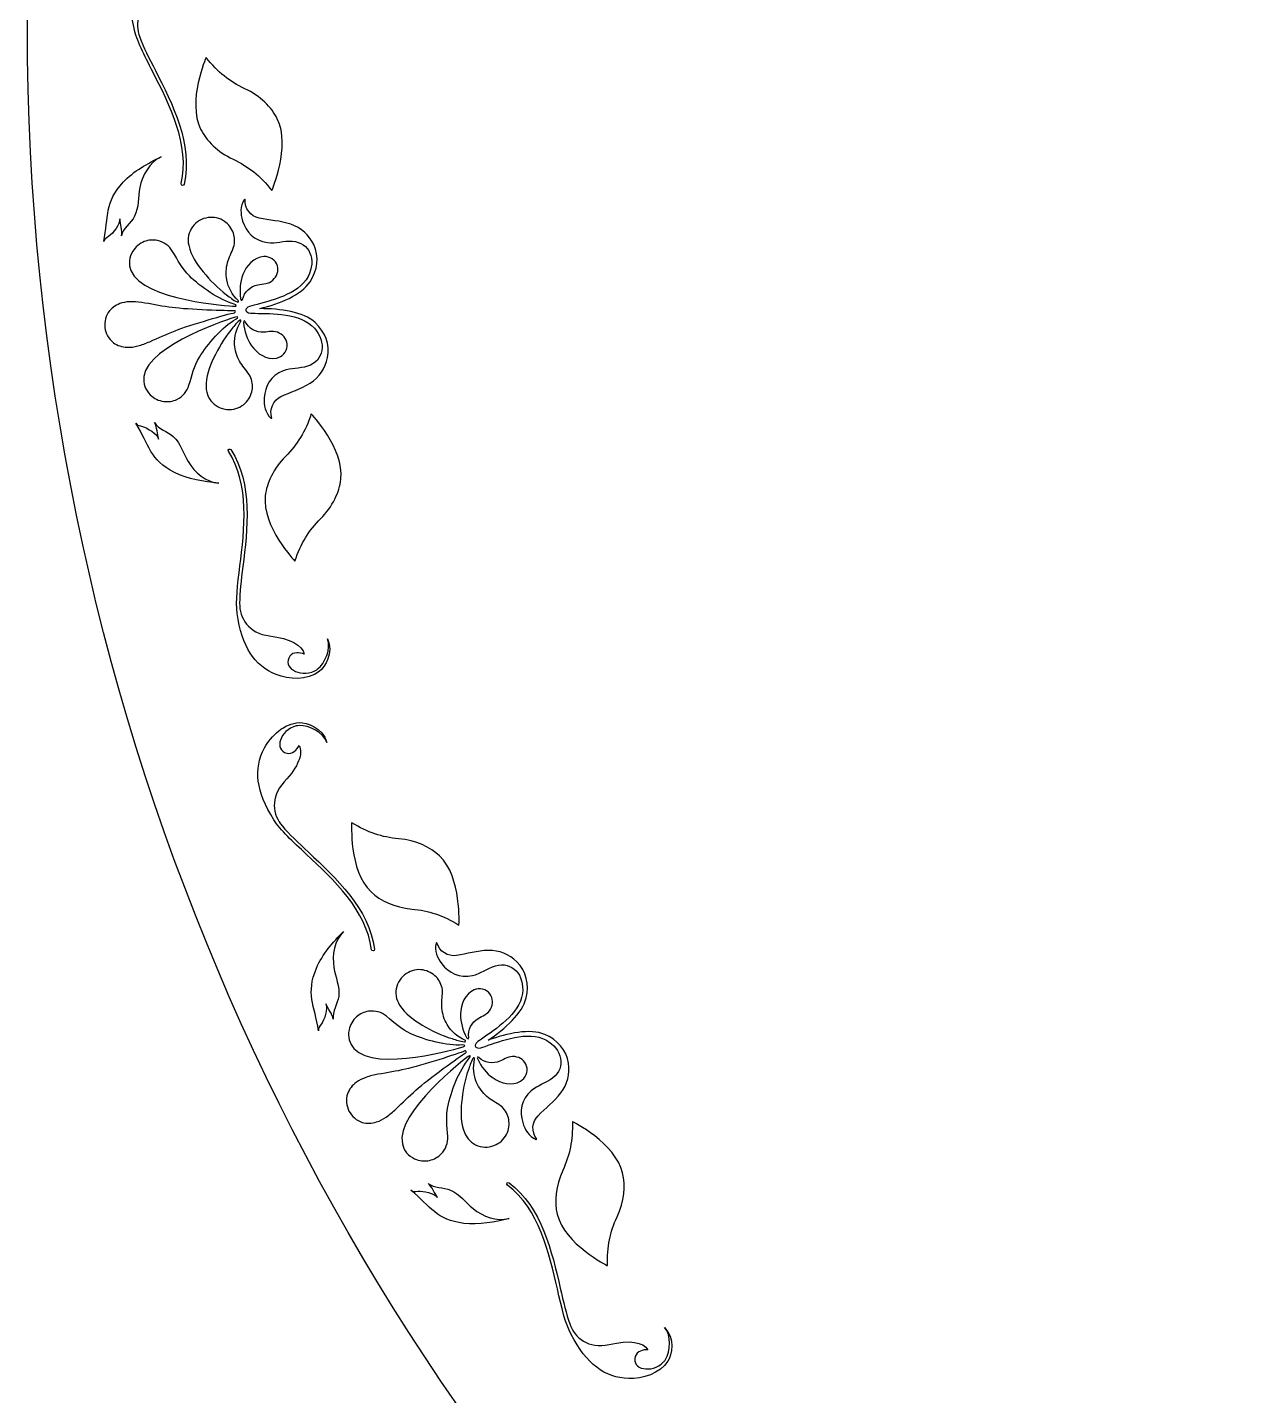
# Model space of a CAD drawing. Header units: centimetres. Extents: x -11.6 to 11.6, y -11.6 to 11.6.
# Drawn here: x -11.58 to -5.8, y -6.54 to 0 of the extents above; entities that cross this region are included whole.
import ezdxf

# ---------------------------------------------------------------- set-up
doc = ezdxf.new("R2010")
doc.units = ezdxf.units.CM
doc.header["$MEASUREMENT"] = 0
doc.layers.add('Camada 1', color=7, linetype='Continuous')

msp = doc.modelspace()

# ---------------------------------------------------------------- linework, layer by layer
at = {"layer": 'Camada 1'}
for points, knots in [([(0.00001, -11.57552), (6.39295, -11.57552), (11.5755, -6.39297), (11.5755, 0), (11.5755, 0), (11.57551, 6.39299), (6.39295, 11.57552), (0.00001, 11.57552), (0.00001, 11.57552), (-6.39298, 11.57552), (-11.57551, 6.39299), (-11.57551, 0), (-11.57551, 0), (-11.57551, -6.39297), (-6.39298, -11.57552), (0.00001, -11.57552)], [0, 0, 0, 0, 0.2, 0.2, 0.2, 0.2, 0.4, 0.4, 0.4, 0.4, 0.6, 0.6, 0.6, 0.6, 1, 1, 1, 1]), ([(-11.06574, -0.00389), (-11.05299, -0.06228), (-11.01745, -0.1319), (-10.97613, -0.21265), (-10.97613, -0.21265), (-10.89646, -0.36846), (-10.79725, -0.56232), (-10.84011, -0.74687), (-10.84011, -0.74687), (-10.84104, -0.75063), (-10.83865, -0.75452), (-10.83482, -0.75536), (-10.83482, -0.75536), (-10.83101, -0.75623), (-10.82717, -0.7539), (-10.82643, -0.74996), (-10.82643, -0.74996), (-10.78232, -0.5606), (-10.88279, -0.36412), (-10.96354, -0.20624), (-10.96354, -0.20624), (-10.99402, -0.14666), (-11.02133, -0.09326), (-11.03828, -0.04635), (-11.03828, -0.04635), (-11.06286, 0.0195), (-11.04794, 0.10393), (-10.95753, 0.14968), (-10.95753, 0.14968), (-10.86672, 0.19556), (-10.82614, 0.24453), (-10.83132, 0.28843), (-10.83132, 0.28843), (-10.84847, 0.27287), (-10.87614, 0.25922), (-10.89903, 0.27417), (-10.89903, 0.27417), (-10.95263, 0.30949), (-10.89337, 0.38847), (-10.81164, 0.38096), (-10.81164, 0.38096), (-10.80693, 0.38003), (-10.80209, 0.3795), (-10.79748, 0.37805), (-10.79748, 0.37805), (-10.75351, 0.36395), (-10.69956, 0.30698), (-10.70212, 0.25737), (-10.70212, 0.25737), (-10.69458, 0.33061), (-10.75938, 0.38069), (-10.79311, 0.39143), (-10.79311, 0.39143), (-10.86098, 0.41313), (-10.94278, 0.37712), (-10.9902, 0.33454), (-10.9902, 0.33454), (-11.07627, 0.25699), (-11.09947, 0.15272), (-11.06574, -0.00389), (-11.06574, -0.00389), (-11.06574, -0.00389), (-11.06574, -0.00389), (-11.06574, -0.00389)], [0, 0, 0, 0, 0.0588235, 0.0588235, 0.0588235, 0.0588235, 0.1176471, 0.1176471, 0.1176471, 0.1176471, 0.1764706, 0.1764706, 0.1764706, 0.1764706, 0.2352941, 0.2352941, 0.2352941, 0.2352941, 0.2941176, 0.2941176, 0.2941176, 0.2941176, 0.3529412, 0.3529412, 0.3529412, 0.3529412, 0.4117647, 0.4117647, 0.4117647, 0.4117647, 0.4705882, 0.4705882, 0.4705882, 0.4705882, 0.5294118, 0.5294118, 0.5294118, 0.5294118, 0.5882353, 0.5882353, 0.5882353, 0.5882353, 0.6470588, 0.6470588, 0.6470588, 0.6470588, 0.7058824, 0.7058824, 0.7058824, 0.7058824, 0.7647059, 0.7647059, 0.7647059, 0.7647059, 0.8235294, 0.8235294, 0.8235294, 0.8235294, 0.8823529, 0.8823529, 0.8823529, 0.8823529, 1, 1, 1, 1]), ([(-10.40679, -0.77936), (-10.46362, -0.70845), (-10.51855, -0.66527), (-10.59216, -0.63053), (-10.59216, -0.63053), (-10.66569, -0.5956), (-10.72019, -0.54134), (-10.74734, -0.48657), (-10.74734, -0.48657), (-10.81298, -0.35409), (-10.7212, -0.14441), (-10.7212, -0.14441), (-10.7212, -0.14441), (-10.66431, -0.21534), (-10.60944, -0.25858), (-10.53586, -0.29332), (-10.53586, -0.29332), (-10.46225, -0.32787), (-10.40783, -0.38243), (-10.38076, -0.43715), (-10.38076, -0.43715), (-10.31511, -0.5697), (-10.40679, -0.77936), (-10.40679, -0.77936)], [0, 0, 0, 0, 0.1428571, 0.1428571, 0.1428571, 0.1428571, 0.2857143, 0.2857143, 0.2857143, 0.2857143, 0.4285714, 0.4285714, 0.4285714, 0.4285714, 0.5714286, 0.5714286, 0.5714286, 0.5714286, 0.7142857, 0.7142857, 0.7142857, 0.7142857, 1, 1, 1, 1]), ([(-10.93577, -0.61886), (-11.00012, -0.65016), (-11.06774, -0.68688), (-11.11698, -0.73993), (-11.11698, -0.73993), (-11.2076, -0.83748), (-11.18643, -0.90289), (-11.21001, -1.02446), (-11.21001, -1.02446), (-11.20713, -1.00956), (-11.1971, -1.00753), (-11.18601, -0.99887), (-11.18601, -0.99887), (-11.16632, -0.98374), (-11.13145, -0.94312), (-11.13394, -0.91558), (-11.13394, -0.91558), (-11.13151, -0.94143), (-11.12095, -0.97011), (-11.12534, -0.99665), (-11.12534, -0.99665), (-11.11947, -0.96093), (-11.07957, -0.93442), (-11.06356, -0.90317), (-11.06356, -0.90317), (-11.04186, -0.86068), (-11.04692, -0.81162), (-11.03795, -0.76609), (-11.03795, -0.76609), (-11.02629, -0.70638), (-10.99229, -0.64635), (-10.93577, -0.61886), (-10.93577, -0.61886), (-10.93577, -0.61886), (-10.93577, -0.61886), (-10.93577, -0.61886)], [0, 0, 0, 0, 0.1, 0.1, 0.1, 0.1, 0.2, 0.2, 0.2, 0.2, 0.3, 0.3, 0.3, 0.3, 0.4, 0.4, 0.4, 0.4, 0.5, 0.5, 0.5, 0.5, 0.6, 0.6, 0.6, 0.6, 0.7, 0.7, 0.7, 0.7, 0.8, 0.8, 0.8, 0.8, 1, 1, 1, 1]), ([(-10.53509, -0.82299), (-10.53845, -0.86696), (-10.50771, -0.90361), (-10.46767, -0.91229), (-10.46767, -0.91229), (-10.41769, -0.92285), (-10.36821, -0.92367), (-10.31609, -0.94139), (-10.31609, -0.94139), (-10.26751, -0.95758), (-10.22883, -0.99338), (-10.20674, -1.03886), (-10.20674, -1.03886), (-10.17912, -1.09588), (-10.18901, -1.16319), (-10.22394, -1.21653), (-10.22394, -1.21653), (-10.26617, -1.28014), (-10.36891, -1.32072), (-10.46431, -1.34467), (-10.46431, -1.34467), (-10.36594, -1.3448), (-10.25645, -1.35922), (-10.20012, -1.41111), (-10.20012, -1.41111), (-10.15342, -1.45429), (-10.12754, -1.51731), (-10.14067, -1.57907), (-10.14067, -1.57907), (-10.15104, -1.62884), (-10.18004, -1.6726), (-10.22327, -1.7003), (-10.22327, -1.7003), (-10.26952, -1.73001), (-10.31738, -1.74269), (-10.36326, -1.76507), (-10.36326, -1.76507), (-10.4002, -1.78301), (-10.42107, -1.82619), (-10.40737, -1.8677), (-10.40737, -1.8677), (-10.40726, -1.8681), (-10.40795, -1.87093), (-10.41142, -1.86791), (-10.41142, -1.86791), (-10.43915, -1.84322), (-10.44515, -1.80613), (-10.44328, -1.77081), (-10.44328, -1.77081), (-10.44069, -1.71689), (-10.41246, -1.66561), (-10.35324, -1.64241), (-10.35324, -1.64241), (-10.31461, -1.62706), (-10.27582, -1.63273), (-10.23619, -1.62005), (-10.23619, -1.62005), (-10.157, -1.59439), (-10.14427, -1.50551), (-10.20375, -1.43786), (-10.20375, -1.43786), (-10.26826, -1.36439), (-10.40841, -1.36872), (-10.4873, -1.36711), (-10.4873, -1.36711), (-10.50238, -1.36666), (-10.51651, -1.36949), (-10.52818, -1.35883), (-10.52818, -1.35883), (-10.53114, -1.35626), (-10.53199, -1.34936), (-10.52979, -1.34605), (-10.52979, -1.34605), (-10.52098, -1.33282), (-10.50656, -1.33234), (-10.49206, -1.32838), (-10.49206, -1.32838), (-10.41583, -1.30772), (-10.27889, -1.27771), (-10.23396, -1.19135), (-10.23396, -1.19135), (-10.19253, -1.11086), (-10.22623, -1.02808), (-10.30937, -1.0222), (-10.30937, -1.0222), (-10.35086, -1.01947), (-10.38708, -1.03405), (-10.4283, -1.02874), (-10.4283, -1.02874), (-10.49132, -1.02038), (-10.53106, -0.97762), (-10.54662, -0.92584), (-10.54662, -0.92584), (-10.55704, -0.89163), (-10.56006, -0.85453), (-10.53913, -0.82392), (-10.53913, -0.82392), (-10.53654, -0.8201), (-10.53519, -0.82267), (-10.53509, -0.82299)], [0, 0, 0, 0, 0.0384615, 0.0384615, 0.0384615, 0.0384615, 0.0769231, 0.0769231, 0.0769231, 0.0769231, 0.1153846, 0.1153846, 0.1153846, 0.1153846, 0.1538462, 0.1538462, 0.1538462, 0.1538462, 0.1923077, 0.1923077, 0.1923077, 0.1923077, 0.2307692, 0.2307692, 0.2307692, 0.2307692, 0.2692308, 0.2692308, 0.2692308, 0.2692308, 0.3076923, 0.3076923, 0.3076923, 0.3076923, 0.3461538, 0.3461538, 0.3461538, 0.3461538, 0.3846154, 0.3846154, 0.3846154, 0.3846154, 0.4230769, 0.4230769, 0.4230769, 0.4230769, 0.4615385, 0.4615385, 0.4615385, 0.4615385, 0.5, 0.5, 0.5, 0.5, 0.5384615, 0.5384615, 0.5384615, 0.5384615, 0.5769231, 0.5769231, 0.5769231, 0.5769231, 0.6153846, 0.6153846, 0.6153846, 0.6153846, 0.6538462, 0.6538462, 0.6538462, 0.6538462, 0.6923077, 0.6923077, 0.6923077, 0.6923077, 0.7307692, 0.7307692, 0.7307692, 0.7307692, 0.7692308, 0.7692308, 0.7692308, 0.7692308, 0.8076923, 0.8076923, 0.8076923, 0.8076923, 0.8461538, 0.8461538, 0.8461538, 0.8461538, 0.8846154, 0.8846154, 0.8846154, 0.8846154, 0.9230769, 0.9230769, 0.9230769, 0.9230769, 1, 1, 1, 1]), ([(-10.60727, -0.95271), (-10.59311, -0.97192), (-10.5852, -0.99354), (-10.58475, -1.01674), (-10.58475, -1.01674), (-10.5848, -1.02806), (-10.58523, -1.03979), (-10.58946, -1.05114), (-10.58946, -1.05114), (-10.59888, -1.07633), (-10.61216, -1.09892), (-10.61888, -1.12469), (-10.61888, -1.12469), (-10.6256, -1.1517), (-10.62788, -1.17967), (-10.62272, -1.20682), (-10.62272, -1.20682), (-10.61555, -1.245), (-10.59679, -1.27789), (-10.5684, -1.30599), (-10.5684, -1.30599), (-10.56652, -1.30774), (-10.56541, -1.31086), (-10.56652, -1.31223), (-10.56652, -1.31223), (-10.56811, -1.31461), (-10.57131, -1.31353), (-10.57308, -1.31276), (-10.57308, -1.31276), (-10.59221, -1.30329), (-10.60674, -1.29075), (-10.6233, -1.27828), (-10.6233, -1.27828), (-10.66672, -1.24611), (-10.70125, -1.21018), (-10.73591, -1.16805), (-10.73591, -1.16805), (-10.76766, -1.12929), (-10.79359, -1.09024), (-10.80417, -1.04203), (-10.80417, -1.04203), (-10.81118, -1.01105), (-10.8051, -0.97901), (-10.78597, -0.9535), (-10.78597, -0.9535), (-10.76766, -0.92884), (-10.74088, -0.91328), (-10.71125, -0.90939), (-10.71125, -0.90939), (-10.68402, -0.90571), (-10.6564, -0.9113), (-10.63352, -0.92778), (-10.63352, -0.92778), (-10.62343, -0.93485), (-10.61478, -0.94276), (-10.60727, -0.95271)], [0, 0, 0, 0, 0.0666667, 0.0666667, 0.0666667, 0.0666667, 0.1333333, 0.1333333, 0.1333333, 0.1333333, 0.2, 0.2, 0.2, 0.2, 0.2666667, 0.2666667, 0.2666667, 0.2666667, 0.3333333, 0.3333333, 0.3333333, 0.3333333, 0.4, 0.4, 0.4, 0.4, 0.4666667, 0.4666667, 0.4666667, 0.4666667, 0.5333333, 0.5333333, 0.5333333, 0.5333333, 0.6, 0.6, 0.6, 0.6, 0.6666667, 0.6666667, 0.6666667, 0.6666667, 0.7333333, 0.7333333, 0.7333333, 0.7333333, 0.8, 0.8, 0.8, 0.8, 0.8666667, 0.8666667, 0.8666667, 0.8666667, 1, 1, 1, 1]), ([(-10.88127, -1.07103), (-10.85669, -1.11236), (-10.83616, -1.15382), (-10.80102, -1.18848), (-10.80102, -1.18848), (-10.74787, -1.24047), (-10.65918, -1.30349), (-10.58697, -1.32358), (-10.58697, -1.32358), (-10.57279, -1.32765), (-10.57395, -1.33522), (-10.58681, -1.33326), (-10.58681, -1.33326), (-10.6021, -1.33159), (-11.0229, -1.30741), (-11.08026, -1.16308), (-11.08026, -1.16308), (-11.09251, -1.13228), (-11.08971, -1.09865), (-11.07179, -1.07066), (-11.07179, -1.07066), (-11.05845, -1.04923), (-11.04023, -1.03335), (-11.01689, -1.02444), (-11.01689, -1.02444), (-10.99631, -1.01632), (-10.9749, -1.01478), (-10.95347, -1.01912), (-10.95347, -1.01912), (-10.92291, -1.02542), (-10.89688, -1.04428), (-10.88127, -1.07103)], [0, 0, 0, 0, 0.1111111, 0.1111111, 0.1111111, 0.1111111, 0.2222222, 0.2222222, 0.2222222, 0.2222222, 0.3333333, 0.3333333, 0.3333333, 0.3333333, 0.4444444, 0.4444444, 0.4444444, 0.4444444, 0.5555556, 0.5555556, 0.5555556, 0.5555556, 0.6666667, 0.6666667, 0.6666667, 0.6666667, 0.7777778, 0.7777778, 0.7777778, 0.7777778, 1, 1, 1, 1]), ([(-10.54498, -1.18189), (-10.52789, -1.13821), (-10.4936, -1.09855), (-10.44457, -1.09569), (-10.44457, -1.09569), (-10.41732, -1.09408), (-10.38864, -1.11228), (-10.38054, -1.13929), (-10.38054, -1.13929), (-10.37263, -1.16488), (-10.38223, -1.19075), (-10.40218, -1.20837), (-10.40218, -1.20837), (-10.42314, -1.22742), (-10.44875, -1.22578), (-10.47378, -1.23033), (-10.47378, -1.23033), (-10.50841, -1.23671), (-10.53966, -1.26536), (-10.54681, -1.30026), (-10.54681, -1.30026), (-10.54768, -1.30428), (-10.55406, -1.31029), (-10.55623, -1.29669), (-10.55623, -1.29669), (-10.56218, -1.25831), (-10.55914, -1.21843), (-10.54498, -1.18189)], [0, 0, 0, 0, 0.125, 0.125, 0.125, 0.125, 0.25, 0.25, 0.25, 0.25, 0.375, 0.375, 0.375, 0.375, 0.5, 0.5, 0.5, 0.5, 0.625, 0.625, 0.625, 0.625, 0.75, 0.75, 0.75, 0.75, 1, 1, 1, 1]), ([(-11.01353, -1.31776), (-10.96916, -1.32554), (-10.92778, -1.3339), (-10.88301, -1.33964), (-10.88301, -1.33964), (-10.80538, -1.34964), (-10.61872, -1.35618), (-10.58591, -1.35472), (-10.58591, -1.35472), (-10.5834, -1.35432), (-10.58086, -1.35676), (-10.58062, -1.35887), (-10.58062, -1.35887), (-10.58043, -1.36038), (-10.58231, -1.36363), (-10.5848, -1.364), (-10.5848, -1.364), (-10.61689, -1.37046), (-10.79657, -1.42181), (-10.86947, -1.45033), (-10.86947, -1.45033), (-10.91154, -1.46689), (-10.94964, -1.48491), (-10.99091, -1.50264), (-10.99091, -1.50264), (-11.00962, -1.51105), (-11.02803, -1.51812), (-11.04814, -1.52325), (-11.04814, -1.52325), (-11.06481, -1.52775), (-11.08103, -1.53055), (-11.09852, -1.52944), (-11.09852, -1.52944), (-11.12262, -1.52775), (-11.14532, -1.52193), (-11.16435, -1.50743), (-11.16435, -1.50743), (-11.18702, -1.49063), (-11.20139, -1.46242), (-11.20491, -1.4352), (-11.20491, -1.4352), (-11.20809, -1.40758), (-11.20086, -1.37712), (-11.18298, -1.355), (-11.18298, -1.355), (-11.16803, -1.3364), (-11.14737, -1.32545), (-11.12448, -1.31761), (-11.12448, -1.31761), (-11.10765, -1.31272), (-11.0912, -1.31158), (-11.0741, -1.31142), (-11.0741, -1.31142), (-11.05325, -1.31196), (-11.03369, -1.31419), (-11.01353, -1.31776)], [0, 0, 0, 0, 0.0666667, 0.0666667, 0.0666667, 0.0666667, 0.1333333, 0.1333333, 0.1333333, 0.1333333, 0.2, 0.2, 0.2, 0.2, 0.2666667, 0.2666667, 0.2666667, 0.2666667, 0.3333333, 0.3333333, 0.3333333, 0.3333333, 0.4, 0.4, 0.4, 0.4, 0.4666667, 0.4666667, 0.4666667, 0.4666667, 0.5333333, 0.5333333, 0.5333333, 0.5333333, 0.6, 0.6, 0.6, 0.6, 0.6666667, 0.6666667, 0.6666667, 0.6666667, 0.7333333, 0.7333333, 0.7333333, 0.7333333, 0.8, 0.8, 0.8, 0.8, 0.8666667, 0.8666667, 0.8666667, 0.8666667, 1, 1, 1, 1]), ([(-10.57829, -1.39449), (-10.64359, -1.43135), (-10.71444, -1.51392), (-10.75339, -1.57737), (-10.75339, -1.57737), (-10.77919, -1.61944), (-10.78911, -1.66487), (-10.80303, -1.71046), (-10.80303, -1.71046), (-10.81173, -1.7402), (-10.83245, -1.76496), (-10.86058, -1.77854), (-10.86058, -1.77854), (-10.88042, -1.78764), (-10.90148, -1.791), (-10.92342, -1.78851), (-10.92342, -1.78851), (-10.94813, -1.78526), (-10.96975, -1.77398), (-10.98787, -1.75695), (-10.98787, -1.75695), (-11.01203, -1.73367), (-11.02295, -1.70192), (-11.01835, -1.669), (-11.01835, -1.669), (-10.99747, -1.51517), (-10.59486, -1.39053), (-10.58039, -1.38505), (-10.58039, -1.38505), (-10.56845, -1.3803), (-10.56549, -1.38732), (-10.57829, -1.39449)], [0, 0, 0, 0, 0.1111111, 0.1111111, 0.1111111, 0.1111111, 0.2222222, 0.2222222, 0.2222222, 0.2222222, 0.3333333, 0.3333333, 0.3333333, 0.3333333, 0.4444444, 0.4444444, 0.4444444, 0.4444444, 0.5555556, 0.5555556, 0.5555556, 0.5555556, 0.6666667, 0.6666667, 0.6666667, 0.6666667, 0.7777778, 0.7777778, 0.7777778, 0.7777778, 1, 1, 1, 1]), ([(-10.72119, -1.72022), (-10.72254, -1.67088), (-10.70688, -1.6265), (-10.68537, -1.58137), (-10.68537, -1.58137), (-10.66182, -1.53213), (-10.63687, -1.48903), (-10.60269, -1.44728), (-10.60269, -1.44728), (-10.58954, -1.4313), (-10.57853, -1.41553), (-10.56226, -1.40153), (-10.56226, -1.40153), (-10.56075, -1.40042), (-10.55787, -1.3987), (-10.55572, -1.4006), (-10.55572, -1.4006), (-10.55421, -1.40195), (-10.55461, -1.4051), (-10.55598, -1.40714), (-10.55598, -1.40714), (-10.57683, -1.44127), (-10.58699, -1.47768), (-10.5849, -1.51636), (-10.5849, -1.51636), (-10.58334, -1.54398), (-10.57434, -1.57055), (-10.56143, -1.59513), (-10.56143, -1.59513), (-10.54857, -1.61881), (-10.53029, -1.63754), (-10.5151, -1.65948), (-10.5151, -1.65948), (-10.50814, -1.66959), (-10.50502, -1.68078), (-10.50221, -1.69194), (-10.50221, -1.69194), (-10.49694, -1.71454), (-10.49946, -1.73742), (-10.50872, -1.75922), (-10.50872, -1.75922), (-10.51354, -1.77065), (-10.51989, -1.78084), (-10.52811, -1.78994), (-10.52811, -1.78994), (-10.54631, -1.81137), (-10.57177, -1.8236), (-10.59915, -1.82653), (-10.59915, -1.82653), (-10.62878, -1.83002), (-10.65858, -1.82113), (-10.68226, -1.80155), (-10.68226, -1.80155), (-10.70693, -1.78133), (-10.72061, -1.75173), (-10.72119, -1.72022)], [0, 0, 0, 0, 0.0666667, 0.0666667, 0.0666667, 0.0666667, 0.1333333, 0.1333333, 0.1333333, 0.1333333, 0.2, 0.2, 0.2, 0.2, 0.2666667, 0.2666667, 0.2666667, 0.2666667, 0.3333333, 0.3333333, 0.3333333, 0.3333333, 0.4, 0.4, 0.4, 0.4, 0.4666667, 0.4666667, 0.4666667, 0.4666667, 0.5333333, 0.5333333, 0.5333333, 0.5333333, 0.6, 0.6, 0.6, 0.6, 0.6666667, 0.6666667, 0.6666667, 0.6666667, 0.7333333, 0.7333333, 0.7333333, 0.7333333, 0.8, 0.8, 0.8, 0.8, 0.8666667, 0.8666667, 0.8666667, 0.8666667, 1, 1, 1, 1]), ([(-10.50342, -1.52202), (-10.52596, -1.48977), (-10.53858, -1.45153), (-10.542, -1.41306), (-10.542, -1.41306), (-10.54311, -1.39938), (-10.53554, -1.40375), (-10.53372, -1.4074), (-10.53372, -1.4074), (-10.5184, -1.43941), (-10.48109, -1.45997), (-10.44588, -1.45772), (-10.44588, -1.45772), (-10.42061, -1.45613), (-10.39616, -1.44825), (-10.37124, -1.46156), (-10.37124, -1.46156), (-10.34753, -1.47418), (-10.33206, -1.49683), (-10.33348, -1.5236), (-10.33348, -1.5236), (-10.33483, -1.55178), (-10.35835, -1.57625), (-10.38515, -1.58128), (-10.38515, -1.58128), (-10.43351, -1.59004), (-10.47619, -1.56062), (-10.50342, -1.52202)], [0, 0, 0, 0, 0.125, 0.125, 0.125, 0.125, 0.25, 0.25, 0.25, 0.25, 0.375, 0.375, 0.375, 0.375, 0.5, 0.5, 0.5, 0.5, 0.625, 0.625, 0.625, 0.625, 0.75, 0.75, 0.75, 0.75, 1, 1, 1, 1]), ([(-10.66053, -2.17972), (-10.72305, -2.17305), (-10.77552, -2.12826), (-10.80695, -2.07616), (-10.80695, -2.07616), (-10.83095, -2.03642), (-10.84304, -1.98861), (-10.87791, -1.95601), (-10.87791, -1.95601), (-10.9036, -1.9322), (-10.95017, -1.92101), (-10.96797, -1.88933), (-10.96797, -1.88933), (-10.95471, -1.9128), (-10.95487, -1.94338), (-10.94828, -1.96844), (-10.94828, -1.96844), (-10.95542, -1.94172), (-11.00202, -1.9155), (-11.02572, -1.90793), (-11.02572, -1.90793), (-11.03908, -1.90359), (-11.04919, -1.9051), (-11.05691, -1.89216), (-11.05691, -1.89216), (-10.99317, -1.99836), (-10.99079, -2.06697), (-10.87223, -2.12775), (-10.87223, -2.12775), (-10.80785, -2.1608), (-10.73178, -2.17212), (-10.66053, -2.17972), (-10.66053, -2.17972), (-10.66053, -2.17972), (-10.66053, -2.17972), (-10.66053, -2.17972)], [0, 0, 0, 0, 0.1, 0.1, 0.1, 0.1, 0.2, 0.2, 0.2, 0.2, 0.3, 0.3, 0.3, 0.3, 0.4, 0.4, 0.4, 0.4, 0.5, 0.5, 0.5, 0.5, 0.6, 0.6, 0.6, 0.6, 0.7, 0.7, 0.7, 0.7, 0.8, 0.8, 0.8, 0.8, 1, 1, 1, 1]), ([(-10.07685, -2.16046), (-10.0836, -2.22116), (-10.11617, -2.29103), (-10.17345, -2.34868), (-10.17345, -2.34868), (-10.23065, -2.40639), (-10.26751, -2.46584), (-10.29667, -2.55199), (-10.29667, -2.55199), (-10.29667, -2.55199), (-10.45463, -2.38633), (-10.4382, -2.23949), (-10.4382, -2.23949), (-10.43151, -2.17856), (-10.3988, -2.10902), (-10.34168, -2.05103), (-10.34168, -2.05103), (-10.28442, -1.99322), (-10.24759, -1.93382), (-10.21838, -1.84783), (-10.21838, -1.84783), (-10.21838, -1.84785), (-10.06056, -2.01343), (-10.07685, -2.16046)], [0, 0, 0, 0, 0.1428571, 0.1428571, 0.1428571, 0.1428571, 0.2857143, 0.2857143, 0.2857143, 0.2857143, 0.4285714, 0.4285714, 0.4285714, 0.4285714, 0.5714286, 0.5714286, 0.5714286, 0.5714286, 0.7142857, 0.7142857, 0.7142857, 0.7142857, 1, 1, 1, 1]), ([(-10.57239, -2.80186), (-10.55054, -2.96058), (-10.49301, -3.05054), (-10.38565, -3.09417), (-10.38565, -3.09417), (-10.32652, -3.11785), (-10.23735, -3.12383), (-10.18102, -3.08015), (-10.18102, -3.08015), (-10.153, -3.05853), (-10.10919, -2.98932), (-10.14136, -2.92304), (-10.14136, -2.92304), (-10.12191, -2.96881), (-10.15316, -3.04081), (-10.18962, -3.06904), (-10.18962, -3.06904), (-10.19351, -3.072), (-10.19788, -3.07417), (-10.20198, -3.07669), (-10.20198, -3.07669), (-10.27622, -3.11162), (-10.35893, -3.05777), (-10.32062, -3.00623), (-10.32062, -3.00623), (-10.30427, -2.98427), (-10.27352, -2.98779), (-10.25204, -2.99647), (-10.25204, -2.99647), (-10.26225, -2.9535), (-10.31713, -2.9212), (-10.41817, -2.90926), (-10.41817, -2.90926), (-10.51876, -2.89706), (-10.56171, -2.82285), (-10.56105, -2.75265), (-10.56105, -2.75265), (-10.5611, -2.70275), (-10.5538, -2.64322), (-10.54557, -2.57681), (-10.54557, -2.57681), (-10.52361, -2.40097), (-10.49652, -2.18187), (-10.60267, -2.01891), (-10.60267, -2.01891), (-10.60479, -2.01563), (-10.60915, -2.01465), (-10.61243, -2.01682), (-10.61243, -2.01682), (-10.61574, -2.01899), (-10.61669, -2.02333), (-10.61455, -2.02656), (-10.61455, -2.02656), (-10.5111, -2.18528), (-10.53806, -2.40147), (-10.55957, -2.57509), (-10.55957, -2.57509), (-10.57078, -2.66504), (-10.58036, -2.74267), (-10.57239, -2.80186), (-10.57239, -2.80186), (-10.57239, -2.80186), (-10.57239, -2.80186), (-10.57239, -2.80186)], [0, 0, 0, 0, 0.0588235, 0.0588235, 0.0588235, 0.0588235, 0.1176471, 0.1176471, 0.1176471, 0.1176471, 0.1764706, 0.1764706, 0.1764706, 0.1764706, 0.2352941, 0.2352941, 0.2352941, 0.2352941, 0.2941176, 0.2941176, 0.2941176, 0.2941176, 0.3529412, 0.3529412, 0.3529412, 0.3529412, 0.4117647, 0.4117647, 0.4117647, 0.4117647, 0.4705882, 0.4705882, 0.4705882, 0.4705882, 0.5294118, 0.5294118, 0.5294118, 0.5294118, 0.5882353, 0.5882353, 0.5882353, 0.5882353, 0.6470588, 0.6470588, 0.6470588, 0.6470588, 0.7058824, 0.7058824, 0.7058824, 0.7058824, 0.7647059, 0.7647059, 0.7647059, 0.7647059, 0.8235294, 0.8235294, 0.8235294, 0.8235294, 0.8823529, 0.8823529, 0.8823529, 0.8823529, 1, 1, 1, 1]), ([(-10.39705, -3.78833), (-10.36509, -3.83889), (-10.30791, -3.89215), (-10.24142, -3.95385), (-10.24142, -3.95385), (-10.11328, -4.07302), (-9.95374, -4.22124), (-9.9309, -4.40938), (-9.9309, -4.40938), (-9.93045, -4.41322), (-9.9269, -4.41605), (-9.92302, -4.41557), (-9.92302, -4.41557), (-9.91916, -4.41501), (-9.91633, -4.41155), (-9.91699, -4.40758), (-9.91699, -4.40758), (-9.94033, -4.21451), (-10.10191, -4.06423), (-10.23179, -3.94355), (-10.23179, -3.94355), (-10.28082, -3.89799), (-10.32471, -3.85714), (-10.3567, -3.81883), (-10.3567, -3.81883), (-10.40234, -3.76538), (-10.41718, -3.68096), (-10.34786, -3.60698), (-10.34786, -3.60698), (-10.27825, -3.53284), (-10.25684, -3.47294), (-10.27674, -3.43344), (-10.27674, -3.43344), (-10.28751, -3.45392), (-10.30886, -3.4762), (-10.3355, -3.47001), (-10.3355, -3.47001), (-10.39794, -3.45511), (-10.36923, -3.36066), (-10.28989, -3.33978), (-10.28989, -3.33978), (-10.28515, -3.33907), (-10.28039, -3.33787), (-10.27558, -3.33766), (-10.27558, -3.33766), (-10.22946, -3.33589), (-10.15927, -3.37094), (-10.14472, -3.41849), (-10.14472, -3.41849), (-10.16269, -3.34711), (-10.24071, -3.32216), (-10.27609, -3.32364), (-10.27609, -3.32364), (-10.34726, -3.32639), (-10.41185, -3.38822), (-10.44183, -3.44445), (-10.44183, -3.44445), (-10.49622, -3.54682), (-10.48233, -3.65276), (-10.39705, -3.78833), (-10.39705, -3.78833), (-10.39705, -3.78833), (-10.39705, -3.78833), (-10.39705, -3.78833)], [0, 0, 0, 0, 0.0588235, 0.0588235, 0.0588235, 0.0588235, 0.1176471, 0.1176471, 0.1176471, 0.1176471, 0.1764706, 0.1764706, 0.1764706, 0.1764706, 0.2352941, 0.2352941, 0.2352941, 0.2352941, 0.2941176, 0.2941176, 0.2941176, 0.2941176, 0.3529412, 0.3529412, 0.3529412, 0.3529412, 0.4117647, 0.4117647, 0.4117647, 0.4117647, 0.4705882, 0.4705882, 0.4705882, 0.4705882, 0.5294118, 0.5294118, 0.5294118, 0.5294118, 0.5882353, 0.5882353, 0.5882353, 0.5882353, 0.6470588, 0.6470588, 0.6470588, 0.6470588, 0.7058824, 0.7058824, 0.7058824, 0.7058824, 0.7647059, 0.7647059, 0.7647059, 0.7647059, 0.8235294, 0.8235294, 0.8235294, 0.8235294, 0.8823529, 0.8823529, 0.8823529, 0.8823529, 1, 1, 1, 1]), ([(-9.51263, -4.2917), (-9.59031, -4.24445), (-9.65664, -4.22272), (-9.73774, -4.21524), (-9.73774, -4.21524), (-9.81878, -4.20754), (-9.88855, -4.17523), (-9.93279, -4.13301), (-9.93279, -4.13301), (-10.03979, -4.03099), (-10.02526, -3.80257), (-10.02526, -3.80257), (-10.02526, -3.80257), (-9.94753, -3.84977), (-9.88117, -3.87165), (-9.80015, -3.87911), (-9.80015, -3.87911), (-9.71916, -3.88636), (-9.64934, -3.91906), (-9.6052, -3.96124), (-9.6052, -3.96124), (-9.49816, -4.06331), (-9.51263, -4.2917), (-9.51263, -4.2917)], [0, 0, 0, 0, 0.1428571, 0.1428571, 0.1428571, 0.1428571, 0.2857143, 0.2857143, 0.2857143, 0.2857143, 0.4285714, 0.4285714, 0.4285714, 0.4285714, 0.5714286, 0.5714286, 0.5714286, 0.5714286, 0.7142857, 0.7142857, 0.7142857, 0.7142857, 1, 1, 1, 1]), ([(-10.0646, -4.32178), (-10.11437, -4.37316), (-10.16535, -4.43087), (-10.19345, -4.49757), (-10.19345, -4.49757), (-10.24526, -4.62026), (-10.20298, -4.67444), (-10.18355, -4.79676), (-10.18355, -4.79676), (-10.1859, -4.78181), (-10.17717, -4.77647), (-10.16974, -4.76453), (-10.16974, -4.76453), (-10.15646, -4.74357), (-10.13757, -4.69346), (-10.14931, -4.66843), (-10.14931, -4.66843), (-10.13817, -4.6919), (-10.11846, -4.71523), (-10.11351, -4.74167), (-10.11351, -4.74167), (-10.1202, -4.70614), (-10.09176, -4.66756), (-10.0874, -4.63271), (-10.0874, -4.63271), (-10.08153, -4.58538), (-10.10306, -4.54101), (-10.11021, -4.49515), (-10.11021, -4.49515), (-10.11972, -4.435), (-10.10829, -4.36692), (-10.0646, -4.32178), (-10.0646, -4.32178), (-10.0646, -4.32178), (-10.0646, -4.32178), (-10.0646, -4.32178)], [0, 0, 0, 0, 0.1, 0.1, 0.1, 0.1, 0.2, 0.2, 0.2, 0.2, 0.3, 0.3, 0.3, 0.3, 0.4, 0.4, 0.4, 0.4, 0.5, 0.5, 0.5, 0.5, 0.6, 0.6, 0.6, 0.6, 0.7, 0.7, 0.7, 0.7, 0.8, 0.8, 0.8, 0.8, 1, 1, 1, 1]), ([(-9.61825, -4.37655), (-9.6064, -4.41904), (-9.56496, -4.44299), (-9.52435, -4.43746), (-9.52435, -4.43746), (-9.47379, -4.43029), (-9.42701, -4.41404), (-9.37195, -4.41293), (-9.37195, -4.41293), (-9.32078, -4.41153), (-9.27218, -4.4319), (-9.23587, -4.46712), (-9.23587, -4.46712), (-9.19041, -4.51128), (-9.17668, -4.57785), (-9.19129, -4.63992), (-9.19129, -4.63992), (-9.20918, -4.71416), (-9.29186, -4.78745), (-9.37332, -4.84254), (-9.37332, -4.84254), (-9.28085, -4.80899), (-9.173, -4.78513), (-9.10236, -4.8146), (-9.10236, -4.8146), (-9.0437, -4.83926), (-8.99785, -4.88961), (-8.98907, -4.95208), (-8.98907, -4.95208), (-8.98179, -5.00243), (-8.99407, -5.05347), (-9.02521, -5.09427), (-9.02521, -5.09427), (-9.05849, -5.13803), (-9.09916, -5.16624), (-9.13459, -5.20301), (-9.13459, -5.20301), (-9.16317, -5.23246), (-9.16801, -5.28019), (-9.14091, -5.31453), (-9.14091, -5.31453), (-9.14067, -5.31487), (-9.14038, -5.31776), (-9.14467, -5.31612), (-9.14467, -5.31612), (-9.17917, -5.30241), (-9.19751, -5.26958), (-9.2078, -5.23579), (-9.2078, -5.23579), (-9.22381, -5.18425), (-9.21484, -5.12636), (-9.16711, -5.08429), (-9.16711, -5.08429), (-9.1361, -5.05669), (-9.09768, -5.0487), (-9.06477, -5.02325), (-9.06477, -5.02325), (-8.99913, -4.97211), (-9.01757, -4.88418), (-9.0966, -4.841), (-9.0966, -4.841), (-9.18235, -4.79401), (-9.31258, -4.846), (-9.38724, -4.87151), (-9.38724, -4.87151), (-9.40158, -4.87619), (-9.41388, -4.88371), (-9.42849, -4.8777), (-9.42849, -4.8777), (-9.43217, -4.87622), (-9.43532, -4.87005), (-9.43439, -4.86622), (-9.43439, -4.86622), (-9.43061, -4.85072), (-9.41727, -4.8454), (-9.40497, -4.83669), (-9.40497, -4.83669), (-9.34041, -4.79113), (-9.22198, -4.71612), (-9.20931, -4.61963), (-9.20931, -4.61963), (-9.19791, -4.52986), (-9.25789, -4.46355), (-9.338, -4.48649), (-9.338, -4.48649), (-9.37793, -4.49816), (-9.40698, -4.52419), (-9.44756, -4.53332), (-9.44756, -4.53332), (-9.50963, -4.54703), (-9.5616, -4.52046), (-9.59393, -4.47707), (-9.59393, -4.47707), (-9.61541, -4.44855), (-9.63095, -4.41468), (-9.62174, -4.3788), (-9.62174, -4.3788), (-9.62063, -4.37436), (-9.61846, -4.37626), (-9.61825, -4.37655)], [0, 0, 0, 0, 0.0384615, 0.0384615, 0.0384615, 0.0384615, 0.0769231, 0.0769231, 0.0769231, 0.0769231, 0.1153846, 0.1153846, 0.1153846, 0.1153846, 0.1538462, 0.1538462, 0.1538462, 0.1538462, 0.1923077, 0.1923077, 0.1923077, 0.1923077, 0.2307692, 0.2307692, 0.2307692, 0.2307692, 0.2692308, 0.2692308, 0.2692308, 0.2692308, 0.3076923, 0.3076923, 0.3076923, 0.3076923, 0.3461538, 0.3461538, 0.3461538, 0.3461538, 0.3846154, 0.3846154, 0.3846154, 0.3846154, 0.4230769, 0.4230769, 0.4230769, 0.4230769, 0.4615385, 0.4615385, 0.4615385, 0.4615385, 0.5, 0.5, 0.5, 0.5, 0.5384615, 0.5384615, 0.5384615, 0.5384615, 0.5769231, 0.5769231, 0.5769231, 0.5769231, 0.6153846, 0.6153846, 0.6153846, 0.6153846, 0.6538462, 0.6538462, 0.6538462, 0.6538462, 0.6923077, 0.6923077, 0.6923077, 0.6923077, 0.7307692, 0.7307692, 0.7307692, 0.7307692, 0.7692308, 0.7692308, 0.7692308, 0.7692308, 0.8076923, 0.8076923, 0.8076923, 0.8076923, 0.8461538, 0.8461538, 0.8461538, 0.8461538, 0.8846154, 0.8846154, 0.8846154, 0.8846154, 0.9230769, 0.9230769, 0.9230769, 0.9230769, 1, 1, 1, 1]), ([(-9.64172, -4.52313), (-9.62188, -4.53631), (-9.60701, -4.5539), (-9.5987, -4.5756), (-9.5987, -4.5756), (-9.59486, -4.58626), (-9.59124, -4.5974), (-9.59134, -4.60952), (-9.59134, -4.60952), (-9.5916, -4.63643), (-9.59634, -4.6622), (-9.59385, -4.68868), (-9.59385, -4.68868), (-9.59091, -4.71638), (-9.5835, -4.74345), (-9.56935, -4.76718), (-9.56935, -4.76718), (-9.54953, -4.80062), (-9.52069, -4.82507), (-9.48439, -4.84174), (-9.48439, -4.84174), (-9.48201, -4.8428), (-9.47992, -4.84529), (-9.4805, -4.84701), (-9.4805, -4.84701), (-9.48116, -4.84976), (-9.48452, -4.84989), (-9.48648, -4.84971), (-9.48648, -4.84971), (-9.5077, -4.84736), (-9.52561, -4.84056), (-9.54546, -4.83458), (-9.54546, -4.83458), (-9.59724, -4.81915), (-9.64198, -4.79719), (-9.689, -4.76952), (-9.689, -4.76952), (-9.73207, -4.74393), (-9.7698, -4.71605), (-9.79624, -4.6744), (-9.79624, -4.6744), (-9.81341, -4.6477), (-9.81865, -4.61553), (-9.80942, -4.58502), (-9.80942, -4.58502), (-9.80061, -4.55555), (-9.78077, -4.53181), (-9.75428, -4.51805), (-9.75428, -4.51805), (-9.72996, -4.50527), (-9.70208, -4.50104), (-9.6749, -4.50868), (-9.6749, -4.50868), (-9.66302, -4.51186), (-9.65217, -4.51633), (-9.64172, -4.52313)], [0, 0, 0, 0, 0.0666667, 0.0666667, 0.0666667, 0.0666667, 0.1333333, 0.1333333, 0.1333333, 0.1333333, 0.2, 0.2, 0.2, 0.2, 0.2666667, 0.2666667, 0.2666667, 0.2666667, 0.3333333, 0.3333333, 0.3333333, 0.3333333, 0.4, 0.4, 0.4, 0.4, 0.4666667, 0.4666667, 0.4666667, 0.4666667, 0.5333333, 0.5333333, 0.5333333, 0.5333333, 0.6, 0.6, 0.6, 0.6, 0.6666667, 0.6666667, 0.6666667, 0.6666667, 0.7333333, 0.7333333, 0.7333333, 0.7333333, 0.8, 0.8, 0.8, 0.8, 0.8666667, 0.8666667, 0.8666667, 0.8666667, 1, 1, 1, 1]), ([(-9.5048, -4.71718), (-9.50369, -4.67032), (-9.48506, -4.62129), (-9.43995, -4.60185), (-9.43995, -4.60185), (-9.41487, -4.59105), (-9.38172, -4.59836), (-9.36483, -4.62098), (-9.36483, -4.62098), (-9.34864, -4.64228), (-9.34885, -4.66995), (-9.36155, -4.69326), (-9.36155, -4.69326), (-9.37475, -4.71832), (-9.39936, -4.72557), (-9.42129, -4.73835), (-9.42129, -4.73835), (-9.45164, -4.75621), (-9.47119, -4.79386), (-9.466, -4.82905), (-9.466, -4.82905), (-9.46544, -4.83315), (-9.46936, -4.84098), (-9.47605, -4.829), (-9.47605, -4.829), (-9.49485, -4.79491), (-9.50562, -4.75636), (-9.5048, -4.71718)], [0, 0, 0, 0, 0.125, 0.125, 0.125, 0.125, 0.25, 0.25, 0.25, 0.25, 0.375, 0.375, 0.375, 0.375, 0.5, 0.5, 0.5, 0.5, 0.625, 0.625, 0.625, 0.625, 0.75, 0.75, 0.75, 0.75, 1, 1, 1, 1]), ([(-9.85876, -4.72805), (-9.82151, -4.75842), (-9.78804, -4.79039), (-9.74314, -4.81097), (-9.74314, -4.81097), (-9.67541, -4.84164), (-9.57053, -4.87055), (-9.49581, -4.86476), (-9.49581, -4.86476), (-9.48107, -4.8637), (-9.47959, -4.87122), (-9.49234, -4.87381), (-9.49234, -4.87381), (-9.50726, -4.87749), (-9.91096, -4.99864), (-10.01426, -4.88262), (-10.01426, -4.88262), (-10.0363, -4.85791), (-10.04516, -4.82534), (-10.03789, -4.7929), (-10.03789, -4.7929), (-10.03268, -4.76819), (-10.02098, -4.74705), (-10.00209, -4.73067), (-10.00209, -4.73067), (-9.98553, -4.71604), (-9.96597, -4.7072), (-9.9443, -4.70397), (-9.9443, -4.70397), (-9.9135, -4.69945), (-9.88254, -4.70821), (-9.85876, -4.72805)], [0, 0, 0, 0, 0.1111111, 0.1111111, 0.1111111, 0.1111111, 0.2222222, 0.2222222, 0.2222222, 0.2222222, 0.3333333, 0.3333333, 0.3333333, 0.3333333, 0.4444444, 0.4444444, 0.4444444, 0.4444444, 0.5555556, 0.5555556, 0.5555556, 0.5555556, 0.6666667, 0.6666667, 0.6666667, 0.6666667, 0.7777778, 0.7777778, 0.7777778, 0.7777778, 1, 1, 1, 1]), ([(-9.89863, -5.0051), (-9.85431, -4.99727), (-9.81253, -4.991), (-9.76851, -4.98105), (-9.76851, -4.98105), (-9.69215, -4.96393), (-9.51451, -4.90625), (-9.48416, -4.89363), (-9.48416, -4.89363), (-9.48196, -4.89239), (-9.47871, -4.89384), (-9.47776, -4.89567), (-9.47776, -4.89567), (-9.47707, -4.89707), (-9.47773, -4.90075), (-9.47993, -4.90194), (-9.47993, -4.90194), (-9.50792, -4.91903), (-9.65919, -5.02868), (-9.7179, -5.08043), (-9.7179, -5.08043), (-9.75182, -5.11043), (-9.78143, -5.14036), (-9.81416, -5.17113), (-9.81416, -5.17113), (-9.82884, -5.18544), (-9.84374, -5.19836), (-9.86086, -5.2101), (-9.86086, -5.2101), (-9.87502, -5.21997), (-9.88928, -5.22822), (-9.9061, -5.23317), (-9.9061, -5.23317), (-9.9293, -5.23976), (-9.95264, -5.24206), (-9.97547, -5.23494), (-9.97547, -5.23494), (-10.00248, -5.22687), (-10.02566, -5.20533), (-10.03828, -5.18094), (-10.03828, -5.18094), (-10.05072, -5.15612), (-10.05431, -5.12498), (-10.04513, -5.0981), (-10.04513, -5.0981), (-10.03743, -5.0755), (-10.02174, -5.05815), (-10.00293, -5.04291), (-10.00293, -5.04291), (-9.98877, -5.03256), (-9.97372, -5.0259), (-9.95771, -5.01986), (-9.95771, -5.01986), (-9.93795, -5.01327), (-9.91879, -5.00867), (-9.89863, -5.0051)], [0, 0, 0, 0, 0.0666667, 0.0666667, 0.0666667, 0.0666667, 0.1333333, 0.1333333, 0.1333333, 0.1333333, 0.2, 0.2, 0.2, 0.2, 0.2666667, 0.2666667, 0.2666667, 0.2666667, 0.3333333, 0.3333333, 0.3333333, 0.3333333, 0.4, 0.4, 0.4, 0.4, 0.4666667, 0.4666667, 0.4666667, 0.4666667, 0.5333333, 0.5333333, 0.5333333, 0.5333333, 0.6, 0.6, 0.6, 0.6, 0.6666667, 0.6666667, 0.6666667, 0.6666667, 0.7333333, 0.7333333, 0.7333333, 0.7333333, 0.8, 0.8, 0.8, 0.8, 0.8666667, 0.8666667, 0.8666667, 0.8666667, 1, 1, 1, 1]), ([(-9.46339, -4.92839), (-9.51215, -4.98533), (-9.55049, -5.08717), (-9.56539, -5.16014), (-9.56539, -5.16014), (-9.57526, -5.20845), (-9.56904, -5.25452), (-9.5665, -5.30219), (-9.5665, -5.30219), (-9.56449, -5.33309), (-9.5755, -5.36347), (-9.5973, -5.38582), (-9.5973, -5.38582), (-9.6128, -5.40117), (-9.63148, -5.41154), (-9.65297, -5.41667), (-9.65297, -5.41667), (-9.67729, -5.42207), (-9.70147, -5.41889), (-9.72433, -5.40902), (-9.72433, -5.40902), (-9.75502, -5.39542), (-9.77611, -5.36933), (-9.78307, -5.33682), (-9.78307, -5.33682), (-9.81609, -5.18519), (-9.48036, -4.93029), (-9.46864, -4.92018), (-9.46864, -4.92018), (-9.45897, -4.9117), (-9.45381, -4.91725), (-9.46339, -4.92839)], [0, 0, 0, 0, 0.1111111, 0.1111111, 0.1111111, 0.1111111, 0.2222222, 0.2222222, 0.2222222, 0.2222222, 0.3333333, 0.3333333, 0.3333333, 0.3333333, 0.4444444, 0.4444444, 0.4444444, 0.4444444, 0.5555556, 0.5555556, 0.5555556, 0.5555556, 0.6666667, 0.6666667, 0.6666667, 0.6666667, 0.7777778, 0.7777778, 0.7777778, 0.7777778, 1, 1, 1, 1]), ([(-9.48628, -5.28333), (-9.50446, -5.2374), (-9.50491, -5.19038), (-9.50012, -5.14056), (-9.50012, -5.14056), (-9.49485, -5.08621), (-9.48615, -5.03721), (-9.46826, -4.98631), (-9.46826, -4.98631), (-9.46138, -4.96673), (-9.45643, -4.94824), (-9.44593, -4.9295), (-9.44593, -4.9295), (-9.44487, -4.92791), (-9.44275, -4.92535), (-9.44008, -4.9264), (-9.44008, -4.9264), (-9.4382, -4.92711), (-9.43751, -4.93024), (-9.4381, -4.93259), (-9.4381, -4.93259), (-9.44598, -4.9718), (-9.4431, -5.0095), (-9.42791, -5.04512), (-9.42791, -5.04512), (-9.41701, -5.07055), (-9.39947, -5.09243), (-9.37891, -5.11116), (-9.37891, -5.11116), (-9.35872, -5.12894), (-9.33515, -5.14029), (-9.31335, -5.15572), (-9.31335, -5.15572), (-9.30338, -5.16286), (-9.2966, -5.17228), (-9.29015, -5.18181), (-9.29015, -5.18181), (-9.27748, -5.20126), (-9.27203, -5.22361), (-9.27324, -5.24729), (-9.27324, -5.24729), (-9.27388, -5.25962), (-9.27634, -5.27139), (-9.28099, -5.28274), (-9.28099, -5.28274), (-9.29075, -5.30909), (-9.31049, -5.32936), (-9.3352, -5.34148), (-9.3352, -5.34148), (-9.36187, -5.35487), (-9.39288, -5.35669), (-9.42185, -5.34643), (-9.42185, -5.34643), (-9.45196, -5.33585), (-9.47493, -5.31273), (-9.48628, -5.28333)], [0, 0, 0, 0, 0.0666667, 0.0666667, 0.0666667, 0.0666667, 0.1333333, 0.1333333, 0.1333333, 0.1333333, 0.2, 0.2, 0.2, 0.2, 0.2666667, 0.2666667, 0.2666667, 0.2666667, 0.3333333, 0.3333333, 0.3333333, 0.3333333, 0.4, 0.4, 0.4, 0.4, 0.4666667, 0.4666667, 0.4666667, 0.4666667, 0.5333333, 0.5333333, 0.5333333, 0.5333333, 0.6, 0.6, 0.6, 0.6, 0.6666667, 0.6666667, 0.6666667, 0.6666667, 0.7333333, 0.7333333, 0.7333333, 0.7333333, 0.8, 0.8, 0.8, 0.8, 0.8666667, 0.8666667, 0.8666667, 0.8666667, 1, 1, 1, 1]), ([(-9.34944, -5.02256), (-9.38164, -5.00002), (-9.40659, -4.96837), (-9.42294, -4.9334), (-9.42294, -4.9334), (-9.42866, -4.92099), (-9.42006, -4.92245), (-9.41712, -4.92528), (-9.41712, -4.92528), (-9.39177, -4.95012), (-9.34965, -4.95666), (-9.31735, -4.94253), (-9.31735, -4.94253), (-9.29415, -4.93237), (-9.27388, -4.91657), (-9.24589, -4.9206), (-9.24589, -4.9206), (-9.2193, -4.9243), (-9.19702, -4.94031), (-9.18916, -4.96595), (-9.18916, -4.96595), (-9.1808, -4.99291), (-9.19453, -5.02395), (-9.218, -5.03786), (-9.218, -5.03786), (-9.26048, -5.06264), (-9.31065, -5.0496), (-9.34944, -5.02256)], [0, 0, 0, 0, 0.125, 0.125, 0.125, 0.125, 0.25, 0.25, 0.25, 0.25, 0.375, 0.375, 0.375, 0.375, 0.5, 0.5, 0.5, 0.5, 0.625, 0.625, 0.625, 0.625, 0.75, 0.75, 0.75, 0.75, 1, 1, 1, 1]), ([(-8.73023, -5.47664), (-8.71581, -5.53596), (-8.7225, -5.61282), (-8.75661, -5.68659), (-8.75661, -5.68659), (-8.79066, -5.76036), (-8.80495, -5.82883), (-8.80289, -5.91974), (-8.80289, -5.91974), (-8.80289, -5.91974), (-9.00797, -5.81817), (-9.04276, -5.67452), (-9.04276, -5.67452), (-9.05731, -5.61502), (-9.05038, -5.53847), (-9.01651, -5.46441), (-9.01651, -5.46441), (-8.98246, -5.39051), (-8.96817, -5.32209), (-8.97015, -5.23126), (-8.97015, -5.23126), (-8.97013, -5.23126), (-8.76521, -5.33289), (-8.73023, -5.47664)], [0, 0, 0, 0, 0.1428571, 0.1428571, 0.1428571, 0.1428571, 0.2857143, 0.2857143, 0.2857143, 0.2857143, 0.4285714, 0.4285714, 0.4285714, 0.4285714, 0.5714286, 0.5714286, 0.5714286, 0.5714286, 0.7142857, 0.7142857, 0.7142857, 0.7142857, 1, 1, 1, 1]), ([(-9.27212, -5.69436), (-9.33316, -5.70944), (-9.3978, -5.68534), (-9.44516, -5.64711), (-9.44516, -5.64711), (-9.48128, -5.61798), (-9.509, -5.57723), (-9.55292, -5.55853), (-9.55292, -5.55853), (-9.58523, -5.54493), (-9.63282, -5.55033), (-9.66037, -5.52667), (-9.66037, -5.52667), (-9.63986, -5.54421), (-9.62957, -5.57303), (-9.61481, -5.59424), (-9.61481, -5.59424), (-9.63066, -5.57164), (-9.68342, -5.56291), (-9.70829, -5.56392), (-9.70829, -5.56392), (-9.72237, -5.5644), (-9.73131, -5.56924), (-9.743, -5.55977), (-9.743, -5.55977), (-9.6468, -5.63774), (-9.62111, -5.70143), (-9.48887, -5.71796), (-9.48887, -5.71796), (-9.41704, -5.72699), (-9.34166, -5.71164), (-9.27212, -5.69436), (-9.27212, -5.69436), (-9.27212, -5.69436), (-9.27212, -5.69436), (-9.27212, -5.69436)], [0, 0, 0, 0, 0.1, 0.1, 0.1, 0.1, 0.2, 0.2, 0.2, 0.2, 0.3, 0.3, 0.3, 0.3, 0.4, 0.4, 0.4, 0.4, 0.5, 0.5, 0.5, 0.5, 0.6, 0.6, 0.6, 0.6, 0.7, 0.7, 0.7, 0.7, 0.8, 0.8, 0.8, 0.8, 1, 1, 1, 1]), ([(-8.97653, -6.24882), (-8.90168, -6.39053), (-8.81688, -6.45541), (-8.70107, -6.45969), (-8.70107, -6.45969), (-8.63741, -6.46173), (-8.55155, -6.43683), (-8.51359, -6.3765), (-8.51359, -6.3765), (-8.49465, -6.34658), (-8.47716, -6.26657), (-8.53007, -6.21526), (-8.53007, -6.21526), (-8.49612, -6.25164), (-8.50086, -6.33001), (-8.52549, -6.36898), (-8.52549, -6.36898), (-8.52814, -6.37305), (-8.53147, -6.37663), (-8.53449, -6.38038), (-8.53449, -6.38038), (-8.5923, -6.43859), (-8.68842, -6.41628), (-8.67009, -6.35474), (-8.67009, -6.35474), (-8.66221, -6.32852), (-8.63212, -6.3213), (-8.60894, -6.32212), (-8.60894, -6.32212), (-8.63326, -6.28518), (-8.69588, -6.27367), (-8.79486, -6.29701), (-8.79486, -6.29701), (-8.89358, -6.31995), (-8.95933, -6.26492), (-8.98269, -6.19874), (-8.98269, -6.19874), (-8.99981, -6.15188), (-9.0133, -6.09341), (-9.0283, -6.02816), (-9.0283, -6.02816), (-9.06783, -5.85539), (-9.11725, -5.64025), (-9.27275, -5.52344), (-9.27275, -5.52344), (-9.27585, -5.52109), (-9.28029, -5.52161), (-9.28265, -5.52476), (-9.28265, -5.52476), (-9.28498, -5.52794), (-9.2844, -5.53235), (-9.2813, -5.53466), (-9.2813, -5.53466), (-9.1298, -5.64843), (-9.0812, -5.86079), (-9.04204, -6.03131), (-9.04204, -6.03131), (-9.0218, -6.11971), (-9.00421, -6.19596), (-8.97653, -6.24882), (-8.97653, -6.24882), (-8.97653, -6.24882), (-8.97653, -6.24882), (-8.97653, -6.24882)], [0, 0, 0, 0, 0.0588235, 0.0588235, 0.0588235, 0.0588235, 0.1176471, 0.1176471, 0.1176471, 0.1176471, 0.1764706, 0.1764706, 0.1764706, 0.1764706, 0.2352941, 0.2352941, 0.2352941, 0.2352941, 0.2941176, 0.2941176, 0.2941176, 0.2941176, 0.3529412, 0.3529412, 0.3529412, 0.3529412, 0.4117647, 0.4117647, 0.4117647, 0.4117647, 0.4705882, 0.4705882, 0.4705882, 0.4705882, 0.5294118, 0.5294118, 0.5294118, 0.5294118, 0.5882353, 0.5882353, 0.5882353, 0.5882353, 0.6470588, 0.6470588, 0.6470588, 0.6470588, 0.7058824, 0.7058824, 0.7058824, 0.7058824, 0.7647059, 0.7647059, 0.7647059, 0.7647059, 0.8235294, 0.8235294, 0.8235294, 0.8235294, 0.8823529, 0.8823529, 0.8823529, 0.8823529, 1, 1, 1, 1])]:
    msp.add_open_spline(points, degree=3, knots=knots, dxfattribs=at)

doc.saveas('drawing.dxf')
